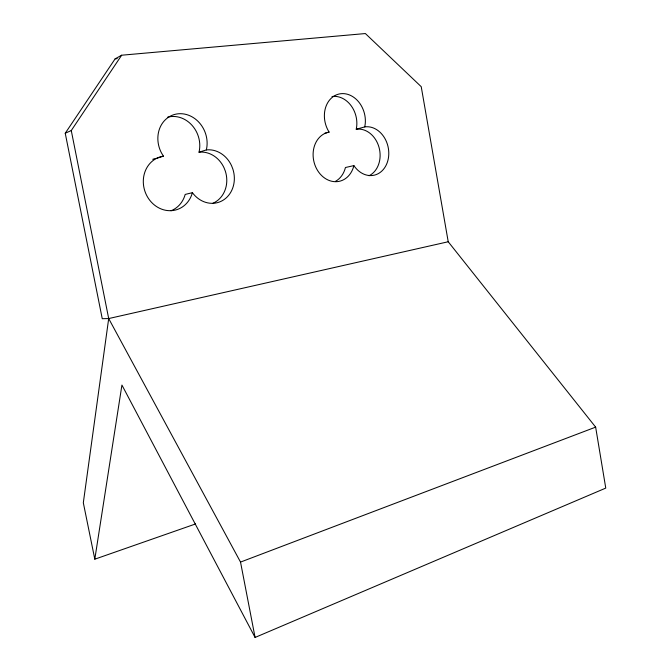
<?xml version="1.0" encoding="UTF-8"?>
<svg xmlns="http://www.w3.org/2000/svg" width="671" height="671" viewBox="0 0 671 671"><rect width="100%" height="100%" fill="white"/><g stroke="black" fill="none" stroke-linecap="round" stroke-linejoin="round"><path stroke-width="1.01" d="M94.804 559.186L121.929 385.045L255.081 637.45L605.762 488.094L595.647 427.133L448.22 241.753L421.229 86.693L365.376 33.55L121.661 55.215L71.269 130.543L108.694 318.557L83.321 502.772L94.804 559.186L195.588 523.942M369.05 175.743A24.332 19.585 78 0 0 379.04 147.41A24.332 19.585 78 0 0 356.242 129.243L356.72 126.19A24.743 20.021 75.4 0 0 332.002 96.532M364.756 126.903L365.234 123.816A25.028 20.155 75.5 0 0 339.056 94.015A25.028 20.155 75.5 0 0 329.109 132.086A25.137 20.549 77.4 0 0 313.139 156.175A25.137 20.549 77.4 0 0 331.675 181.245A25.137 20.549 77.4 0 0 353.894 165.603A24.617 19.711 78.1 0 0 379.291 173.043A24.617 19.711 78.1 0 0 387.377 144.206A24.617 19.711 78.1 0 0 364.756 126.903L356.242 129.243M448.22 241.753L108.694 318.557L102.252 318.708L65.238 133.235L115.135 58.83L121.661 55.215M65.238 133.235L71.269 130.543M255.081 637.45L240.528 562.08L595.647 427.133M156.502 158.398L163.439 156.158L161.535 153.047A27.561 24.173 69 0 1 178.805 113.743A27.561 24.173 69 0 1 206.333 149.935L207.909 149.809A27.016 23.644 73.8 0 1 231.57 165.745L232.854 169.042A27.016 23.644 73.8 0 1 222.663 200.486A27.016 23.644 73.8 0 1 192.401 192.678L185.188 194.431A27.31 24.517 71.4 0 1 171.021 210.744M167.482 117.24A27.209 23.955 68.7 0 1 191.973 125.251A27.209 23.955 68.7 0 1 199.01 152.2L206.333 149.935M324.512 133.386L329.109 132.086M353.894 165.603L345.439 167.515A24.844 20.415 77.3 0 1 335.534 181.321M115.135 58.83L117.224 58.637M199.01 152.2L200.57 152.082A26.672 23.443 73.6 0 1 224.03 167.792L225.305 171.046A26.672 23.443 73.6 0 1 213.059 203.196M108.694 318.557L240.528 562.08M152.728 159.295A27.31 24.517 71.4 0 1 155.555 158.557M192.401 192.678A27.662 24.743 71.7 0 1 165.284 210.216A27.662 24.743 71.7 0 1 143.317 182.512A27.662 24.743 71.7 0 1 163.439 156.158"/></g></svg>
